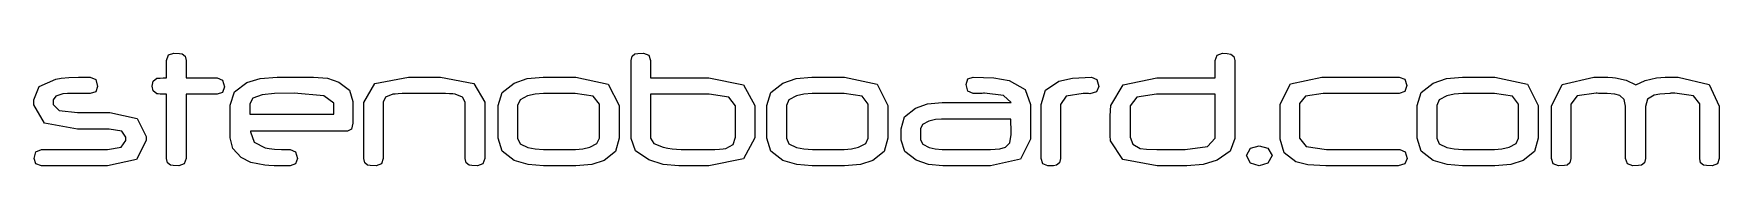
# Model space of a CAD drawing. Extents: x 51 to 151, y 193 to 199.
import ezdxf

# ---------------------------------------------------------------- set-up
doc = ezdxf.new("R2010")
doc.units = 0
doc.layers.add('Livello_1', color=7, linetype='CONTINUOUS')

msp = doc.modelspace()

# ---------------------------------------------------------------- linework, layer by layer
at = {"layer": 'Livello_1', "color": 7}
for points in [[(62.392058, 197.375237), (62.283188, 197.052772), (61.956597, 196.945288), (61.036067, 196.945288), (60.115537, 196.945288), (60.115537, 195.027057), (60.115537, 193.10883), (60.008048, 192.782236), (59.685589, 192.673369), (59.349349, 192.683021), (59.189496, 192.711958), (59.01173, 192.855276), (58.952474, 193.108833), (58.952474, 195.02706), (58.952474, 196.945291), (58.742323, 196.947266), (58.574892, 196.953447), (58.450178, 196.962394), (58.368187, 196.972751), (58.161479, 197.133979), (58.092577, 197.430259), (58.161479, 197.726533), (58.368187, 197.887769), (58.450178, 197.898098), (58.574892, 197.907073), (58.742323, 197.913282), (58.952474, 197.915258), (58.952474, 198.436155), (58.952474, 198.957056), (59.059961, 199.279511), (59.382423, 199.387004), (59.718662, 199.377352), (59.878516, 199.348419), (60.056279, 199.20923), (60.115537, 198.957056), (60.115537, 198.436155), (60.115537, 197.915258), (61.036067, 197.915258), (61.956597, 197.915258), (62.283188, 197.780206), (62.392058, 197.375067), (62.392058, 197.375053), (62.392058, 197.375237)], [(93.998742, 194.33804), (93.311094, 193.089537), (91.248176, 192.673369), (90.355208, 192.673369), (89.46224, 192.673369), (88.526549, 192.760186), (87.67079, 193.020635), (86.881174, 193.566337), (86.617968, 194.310481), (86.617968, 196.628341), (86.617968, 198.946201), (86.675846, 199.205267), (86.849478, 199.343076), (87.010708, 199.372007), (87.351085, 199.381659), (87.673544, 199.272789), (87.781034, 198.946198), (87.781034, 198.430813), (87.781034, 197.915424), (89.514604, 197.915424), (91.248176, 197.915424), (93.311094, 197.506143), (93.998742, 196.278315), (93.998742, 195.308176), (93.998742, 194.33804)], [(122.573742, 194.299455), (122.310531, 193.552559), (121.520921, 193.009612), (120.700983, 192.757429), (119.72947, 192.673369), (118.842014, 192.673369), (117.954558, 192.673369), (115.910927, 193.04682), (115.170921, 194.167163), (115.158503, 194.473086), (115.154383, 194.861695), (115.162652, 195.647176), (115.187459, 196.272806), (115.924708, 197.504768), (117.938022, 197.915427), (119.674349, 197.915427), (121.410679, 197.915427), (121.410679, 198.430815), (121.410679, 198.946201), (121.518161, 199.272792), (121.840628, 199.381662), (122.118986, 199.370627), (122.336721, 199.337559), (122.514481, 199.198372), (122.573745, 198.946196), (122.573745, 196.622824), (122.573742, 194.299455)], [(57.734287, 194.183701), (57.158263, 193.050952), (55.430208, 192.673369), (53.462369, 192.673369), (51.494532, 192.673369), (51.17207, 192.782236), (51.064583, 193.10883), (51.17207, 193.513974), (51.494532, 193.649023), (53.465126, 193.649023), (55.43572, 193.649023), (56.254272, 193.782689), (56.527127, 194.183701), (56.527127, 194.282919), (56.527127, 194.382137), (56.279076, 194.741804), (55.534938, 194.861695), (54.589604, 194.861695), (53.644269, 194.861695), (51.688833, 195.225496), (51.037022, 196.316903), (51.037022, 196.460221), (51.037022, 196.603537), (51.364995, 197.394527), (52.348915, 197.838259), (52.674819, 197.891308), (53.123372, 197.929208), (53.698702, 197.951927), (54.404949, 197.959518), (54.731539, 197.821709), (54.840409, 197.408305), (54.731539, 197.08584), (54.404949, 196.978356), (53.986024, 196.978356), (53.567101, 196.978356), (53.042066, 196.974207), (52.778863, 196.961818), (52.34478, 196.833655), (52.200088, 196.603528), (52.200088, 196.465725), (52.200088, 196.327918), (52.562509, 195.972383), (53.649784, 195.853875), (54.614408, 195.853875), (55.579035, 195.853875), (57.195472, 195.49696), (57.734287, 194.426226), (57.734287, 194.304961), (57.734287, 194.183701)], [(70.048436, 195.225496), (69.967128, 194.865827), (69.72322, 194.745939), (66.832096, 194.745939), (63.940972, 194.745939), (63.940972, 194.726635), (63.940972, 194.707331), (64.161456, 194.091347), (64.822917, 193.742704), (65.05925, 193.70343), (65.3824, 193.673802), (65.799256, 193.655203), (66.31671, 193.648995), (66.639169, 193.513946), (66.746659, 193.108801), (66.639169, 192.782208), (66.31671, 192.673341), (65.785475, 192.675317), (65.360352, 192.681497), (65.033065, 192.693209), (64.795355, 192.711808), (63.963019, 192.874416), (63.384244, 193.163807), (62.900554, 193.709509), (62.739324, 194.343405), (62.739324, 195.316301), (62.739324, 196.289195), (62.987369, 197.085699), (63.73151, 197.645185), (64.519748, 197.884961), (65.528472, 197.964889), (66.614367, 197.964889), (67.70026, 197.964889), (68.536724, 197.889096), (69.216103, 197.661723), (69.840348, 197.178025), (70.048436, 196.498657), (70.048436, 195.862003), (70.048436, 195.225496)], [(77.903256, 193.10883), (77.794386, 192.782236), (77.467796, 192.673369), (77.127413, 192.683021), (76.966188, 192.711958), (76.788416, 192.852518), (76.729167, 193.108833), (76.729167, 194.790039), (76.729167, 196.471248), (76.580334, 196.767522), (76.133853, 196.939779), (76.00087, 196.958377), (75.811394, 196.97009), (75.565409, 196.976299), (75.262935, 196.978274), (74.259722, 196.978274), (73.25651, 196.978274), (72.977457, 196.975452), (72.746636, 196.967183), (72.561289, 196.953382), (72.418662, 196.934106), (71.996983, 196.761849), (71.856422, 196.465572), (71.856422, 194.787121), (71.856422, 193.108672), (71.748935, 192.782076), (71.426476, 192.673211), (71.086099, 192.682863), (70.924869, 192.711799), (70.751237, 192.85236), (70.693359, 193.108674), (70.693359, 194.781614), (70.693359, 196.454552), (71.360329, 197.583161), (73.361242, 197.959369), (74.312089, 197.959369), (75.262935, 197.959369), (77.24317, 197.585916), (77.903256, 196.465575), (77.903256, 194.787129), (77.903256, 193.10883)], [(85.906901, 194.315993), (85.683652, 193.533267), (85.013933, 192.993076), (84.275301, 192.753297), (83.327215, 192.673369), (82.35983, 192.673369), (81.392449, 192.673369), (80.478805, 192.754675), (79.656119, 192.998588), (78.936782, 193.542913), (78.697006, 194.315993), (78.697006, 195.288889), (78.697006, 196.261782), (78.935405, 197.041749), (79.650607, 197.606746), (80.434711, 197.871327), (81.386937, 197.959524), (82.357076, 197.959524), (83.327215, 197.959524), (85.261972, 197.537842), (85.906901, 196.272806), (85.906901, 195.294401), (85.906901, 194.315993)], [(101.914192, 194.315993), (101.690943, 193.533267), (101.021224, 192.993076), (100.282592, 192.753297), (99.334506, 192.673369), (98.367122, 192.673369), (97.39974, 192.673369), (96.486097, 192.754675), (95.66341, 192.998588), (94.944074, 193.542913), (94.704298, 194.315993), (94.704298, 195.288889), (94.704298, 196.261782), (94.942697, 197.041749), (95.657899, 197.606746), (96.442002, 197.871327), (97.394228, 197.959524), (98.364367, 197.959524), (99.334506, 197.959524), (101.269264, 197.537842), (101.914192, 196.272806), (101.914192, 195.294401), (101.914192, 194.315993)], [(110.402909, 194.260869), (109.807589, 193.070244), (108.021659, 192.673369), (106.599524, 192.673369), (105.177387, 192.673369), (104.324379, 192.757429), (103.595399, 193.009612), (102.921539, 193.52362), (102.696919, 194.205748), (102.696919, 194.541988), (102.696919, 194.87823), (102.910513, 195.601699), (103.551301, 196.118467), (104.265123, 196.358243), (105.138801, 196.438171), (107.194833, 196.438171), (109.250867, 196.438171), (108.809892, 196.855714), (107.674393, 196.994897), (107.607554, 196.994333), (107.52832, 196.992075), (107.436677, 196.988575), (107.332639, 196.983806), (107.316101, 196.979685), (107.277512, 196.978274), (107.252705, 196.978274), (107.227898, 196.978274), (107.183801, 196.978274), (107.139703, 196.978274), (107.070802, 196.978274), (107.001897, 196.978274), (106.679433, 197.114698), (106.571951, 197.523976), (106.679433, 197.850567), (107.001897, 197.959437), (108.232482, 197.911202), (109.135102, 197.766512), (110.085942, 197.229074), (110.402898, 196.333351), (110.402898, 195.297096), (110.402909, 194.260869)], [(114.470877, 197.40831), (114.34134, 197.081711), (113.952734, 196.97285), (113.865228, 196.974825), (113.746029, 196.981006), (113.626827, 196.987215), (113.539324, 196.989191), (112.534731, 196.822448), (112.199869, 196.32222), (112.199869, 194.715428), (112.199869, 193.108635), (112.139236, 192.848186), (111.957335, 192.706248), (111.780944, 192.681441), (111.450216, 192.673172), (111.140158, 192.783416), (111.036806, 193.114144), (111.036806, 194.718179), (111.036806, 196.322218), (111.302766, 197.191756), (112.100651, 197.727817), (112.909559, 197.901446), (114.035417, 197.959327), (114.36201, 197.821517), (114.470877, 197.40831)], [(132.842881, 193.10883), (132.707829, 192.782236), (132.30269, 192.673369), (130.150195, 192.673369), (127.997701, 192.673369), (126.931095, 192.732625), (126.211762, 192.910394), (125.508964, 193.43818), (125.274697, 194.271896), (125.274697, 195.313694), (125.274697, 196.355489), (125.894812, 197.558512), (127.755165, 197.959524), (130.059247, 197.959524), (132.363326, 197.959524), (132.702317, 197.836876), (132.815322, 197.468943), (132.702317, 197.101004), (132.363326, 196.978362), (130.100586, 196.978362), (127.837847, 196.978362), (126.78778, 196.830909), (126.43776, 196.388562), (126.43776, 195.355034), (126.43776, 194.321505), (126.836012, 193.817143), (128.030772, 193.649023), (130.219097, 193.649023), (132.407423, 193.649023), (132.73401, 193.513974), (132.842881, 193.10883)], [(140.653603, 194.315993), (140.430354, 193.533267), (139.760633, 192.993076), (139.022001, 192.753297), (138.073915, 192.673369), (137.106533, 192.673369), (136.139149, 192.673369), (135.225508, 192.754675), (134.402822, 192.998588), (133.683485, 193.542913), (133.443706, 194.315993), (133.443706, 195.288889), (133.443706, 196.261782), (133.682108, 197.041749), (134.39731, 197.606746), (135.181413, 197.871327), (136.133637, 197.959524), (137.103776, 197.959524), (138.073915, 197.959524), (140.008675, 197.537842), (140.653603, 196.272806), (140.653603, 195.294401), (140.653603, 194.315993)], [(151.435373, 193.10883), (151.327877, 192.782236), (151.005424, 192.673369), (150.665042, 192.683021), (150.503819, 192.711958), (150.326045, 192.852518), (150.266798, 193.108833), (150.266798, 194.737672), (150.266798, 196.366515), (149.896096, 196.837801), (148.784028, 196.9949), (148.706857, 196.9949), (148.629686, 196.9949), (148.593858, 196.9949), (148.55803, 196.9949), (148.51117, 196.993489), (148.491894, 196.989425), (147.900712, 196.950839), (147.549317, 196.890207), (147.160705, 196.644913), (147.031174, 196.217725), (147.031174, 194.663298), (147.031174, 193.108869), (146.971913, 192.852555), (146.794152, 192.711994), (146.632916, 192.683061), (146.292545, 192.673409), (145.965946, 192.782273), (145.857087, 193.108869), (145.857087, 194.66881), (145.857087, 196.228748), (145.773021, 196.621486), (145.520845, 196.862645), (145.216296, 196.949459), (144.76568, 196.978401), (144.694021, 196.978401), (144.622365, 196.978401), (144.57551, 196.978401), (144.528656, 196.978401), (144.503848, 196.978401), (144.479041, 196.978401), (144.444587, 196.979812), (144.429432, 196.983876), (144.326077, 196.988702), (144.236508, 196.992145), (144.160714, 196.994121), (144.098704, 196.994968), (142.974224, 196.835114), (142.599399, 196.355559), (142.599399, 194.732231), (142.599399, 193.1089), (142.541518, 192.852586), (142.367886, 192.712025), (142.206655, 192.683092), (141.866281, 192.67344), (141.54382, 192.782304), (141.436333, 193.1089), (141.436333, 194.671596), (141.436333, 196.234291), (142.070229, 197.528266), (143.971924, 197.959595), (144.427363, 197.957619), (144.790479, 197.951438), (145.066772, 197.939698), (145.261767, 197.9211), (145.892904, 197.776401), (146.474442, 197.507689), (147.028408, 197.762623), (147.698138, 197.910076), (148.214898, 197.947279), (148.993496, 197.959696), (150.824901, 197.528368), (151.435379, 196.234393), (151.435379, 194.671666), (151.435373, 193.10883)], [(68.912935, 195.754663), (68.912935, 196.079879), (68.912935, 196.405098), (68.32175, 196.851579), (66.54822, 197.000412), (65.372753, 196.975604), (64.635504, 196.901191), (64.085665, 196.69724), (63.902387, 196.361001), (63.902387, 196.057832), (63.902387, 195.754663), (66.407662, 195.754663), (68.912935, 195.754663)], [(84.727299, 194.315993), (84.727299, 195.332986), (84.727299, 196.349977), (84.369004, 196.821263), (83.294141, 196.978362), (82.348807, 196.978362), (81.403472, 196.978362), (80.901865, 196.945285), (80.455381, 196.84607), (80.008897, 196.603531), (79.860069, 196.261782), (79.860069, 195.288889), (79.860069, 194.315993), (80.011651, 193.990774), (80.466407, 193.764776), (80.903242, 193.677959), (81.408984, 193.649023), (82.354318, 193.649023), (83.299653, 193.649023), (83.744754, 193.682094), (84.165062, 193.781314), (84.586736, 194.005932), (84.727299, 194.315993)], [(92.841188, 194.376626), (92.841188, 195.316448), (92.841188, 196.256271), (92.448442, 196.768896), (91.270226, 196.939776), (89.52563, 196.939776), (87.781034, 196.939776), (87.781034, 195.627886), (87.781034, 194.315993), (87.968447, 194.001798), (88.530687, 193.7758), (88.799402, 193.722056), (89.065365, 193.682094), (89.331326, 193.657286), (89.600044, 193.649017), (90.429622, 193.649017), (91.2592, 193.649017), (91.605775, 193.653138), (91.88483, 193.665555), (92.10049, 193.684859), (92.256901, 193.709667), (92.695113, 193.945311), (92.841188, 194.376637), (92.841188, 194.376637), (92.841188, 194.376626)], [(100.734591, 194.315993), (100.734591, 195.332986), (100.734591, 196.349977), (100.376296, 196.821263), (99.301433, 196.978362), (98.356098, 196.978362), (97.410764, 196.978362), (96.909156, 196.945285), (96.462672, 196.84607), (96.016188, 196.603531), (95.867361, 196.261782), (95.867361, 195.288889), (95.867361, 194.315993), (96.018943, 193.990774), (96.473699, 193.764776), (96.910533, 193.677959), (97.416276, 193.649023), (98.36161, 193.649023), (99.306944, 193.649023), (99.752046, 193.682094), (100.172353, 193.781314), (100.594027, 194.005932), (100.734591, 194.315993)], [(121.410676, 194.321496), (121.410676, 195.630632), (121.410676, 196.939768), (119.660568, 196.939768), (117.91046, 196.939768), (116.740505, 196.767511), (116.350519, 196.25075), (116.350519, 195.313685), (116.350519, 194.376617), (116.497969, 193.954938), (116.940322, 193.715159), (117.316524, 193.66555), (117.938019, 193.649011), (118.775867, 193.649011), (119.613714, 193.649011), (120.961432, 193.817131), (121.410676, 194.321496)], [(139.474002, 194.315993), (139.474002, 195.332986), (139.474002, 196.349977), (139.115707, 196.821263), (138.040841, 196.978362), (137.095507, 196.978362), (136.150172, 196.978362), (135.648565, 196.945285), (135.202083, 196.84607), (134.755596, 196.603531), (134.606769, 196.261782), (134.606769, 195.288889), (134.606769, 194.315993), (134.758354, 193.990774), (135.213107, 193.764776), (135.649942, 193.677959), (136.155687, 193.649023), (137.101021, 193.649023), (138.046353, 193.649023), (138.491457, 193.682094), (138.911762, 193.781314), (139.333436, 194.005932), (139.474002, 194.315993)], [(109.261893, 194.536479), (109.261329, 194.623293), (109.259071, 194.729403), (109.255571, 194.854803), (109.250802, 194.999498), (109.245976, 195.144191), (109.242533, 195.269594), (109.240275, 195.375701), (109.23971, 195.462521), (107.17541, 195.462521), (105.11111, 195.462521), (104.741794, 195.429447), (104.361457, 195.330229), (103.985249, 195.133167), (103.859849, 194.883745), (103.859849, 194.55026), (103.859849, 194.216772), (103.989386, 193.959078), (104.377992, 193.770288), (104.734902, 193.679336), (105.144181, 193.649023), (106.588365, 193.649023), (108.03255, 193.649023), (108.581004, 193.680716), (108.925518, 193.7758), (109.177695, 194.051407), (109.26176, 194.536479), (109.261828, 194.536479), (109.261893, 194.536479)], [(124.795139, 193.279707), (124.547091, 192.827711), (124.034463, 192.678884), (123.516319, 192.822199), (123.273783, 193.279707), (123.516319, 193.726191), (124.028951, 193.869509), (124.547091, 193.726191), (124.795139, 193.279707)]]:
    msp.add_lwpolyline(points, dxfattribs=at)

doc.saveas('drawing.dxf')
